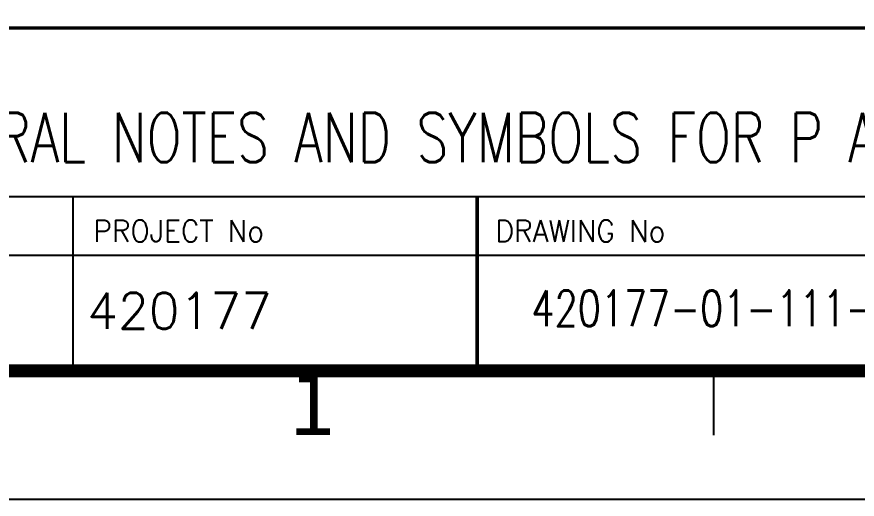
# Model space of a CAD drawing. Extents: x 145 to 987, y 140 to 735.
# Drawn here: x 183.3 to 248.8, y 140.6 to 178.2 of the extents above; entities that cross this region are included whole.
import ezdxf
from ezdxf.enums import TextEntityAlignment as Align

# ---------------------------------------------------------------- set-up
doc = ezdxf.new("R2010")
doc.units = 0
doc.header["$MEASUREMENT"] = 0
doc.layers.get('0').update_dxf_attribs({"linetype": 'CONTINUOUS'})
doc.layers.add('A1-BACKING_SHEET', color=7, linetype='CONTINUOUS')
doc.styles.add('ROMANS', font='romans')
doc.styles.get("Standard").update_dxf_attribs({"font": 'SimSun.ttf', "width": 0.8})

# ---------------------------------------------------------------- blocks, each defined once
blk = doc.blocks.new('KVAERNER')
at = {"linetype": 'CONTINUOUS'}
for p, q in [((0, 13.132), (146.256, 13.132)), ((17.174, 13.132), (17.174, 0)), ((-0.086, 8.571), (146.256, 8.571)), ((-0.086, 0), (146.327, 0))]:
    blk.add_line(p, q, dxfattribs=at)
for points, const_width in [([(146.256, 26.264), (-0.086, 26.264)], 0.245), ([(48.692, 13.132), (48.692, 0)], 0.28)]:
    blk.add_lwpolyline(points, dxfattribs=dict(at, const_width=const_width))
at = {"linetype": 'CONTINUOUS', "style": 'ROMANS', "width": 0.958}
for s, p in [('PROJECT No', (18.771, 9.606)), ('DRAWING No', (50.123, 9.606))]:
    blk.add_text(s, height=1.68, dxfattribs=at).set_placement(p)
at = {"linetype": 'CONTINUOUS', "style": 'ROMANS', "width": 0.75}
blk.add_attdef('420177-01-111-PID-000', text='', height=2.8, dxfattribs=at).set_placement((73.365, 4.419), align=Align.MIDDLE)
at = {"layer": 'A1-BACKING_SHEET', "linetype": 'CONTINUOUS', "style": 'ROMANS', "width": 0.75}
blk.add_text('GENERAL NOTES AND SYMBOLS FOR P AND I DIAGRAMS', height=3.85, dxfattribs=at).set_placement((1.275, 15.811))
at = {"layer": 'A1-BACKING_SHEET', "linetype": 'CONTINUOUS', "style": 'ROMANS'}
blk.add_text('420177', height=2.8, dxfattribs=at).set_placement((18.299, 2.829))
blk = doc.blocks.new('A')
for p, q in [((92.15, 5), (92.15, 10)), ((0, 0), (841, 0))]:
    blk.add_line(p, q)
at = {"const_width": 1}
blk.add_lwpolyline([(25, 10), (831, 10), (831, 584), (25, 584)], close=True, dxfattribs=at)
blk.add_text('1', height=5).set_placement((60.875, 5), align=Align.CENTER)

msp = doc.modelspace()

# ---------------------------------------------------------------- block references
msp.add_blockref('A', (145.502, 140.644))
at = {"linetype": 'CONTINUOUS'}
msp.add_blockref('KVAERNER', (170.515, 151.1), dxfattribs=at).add_auto_attribs({'420177-01-111-PID-000': '420177-01-111-PID-0001'})

doc.saveas('drawing.dxf')
